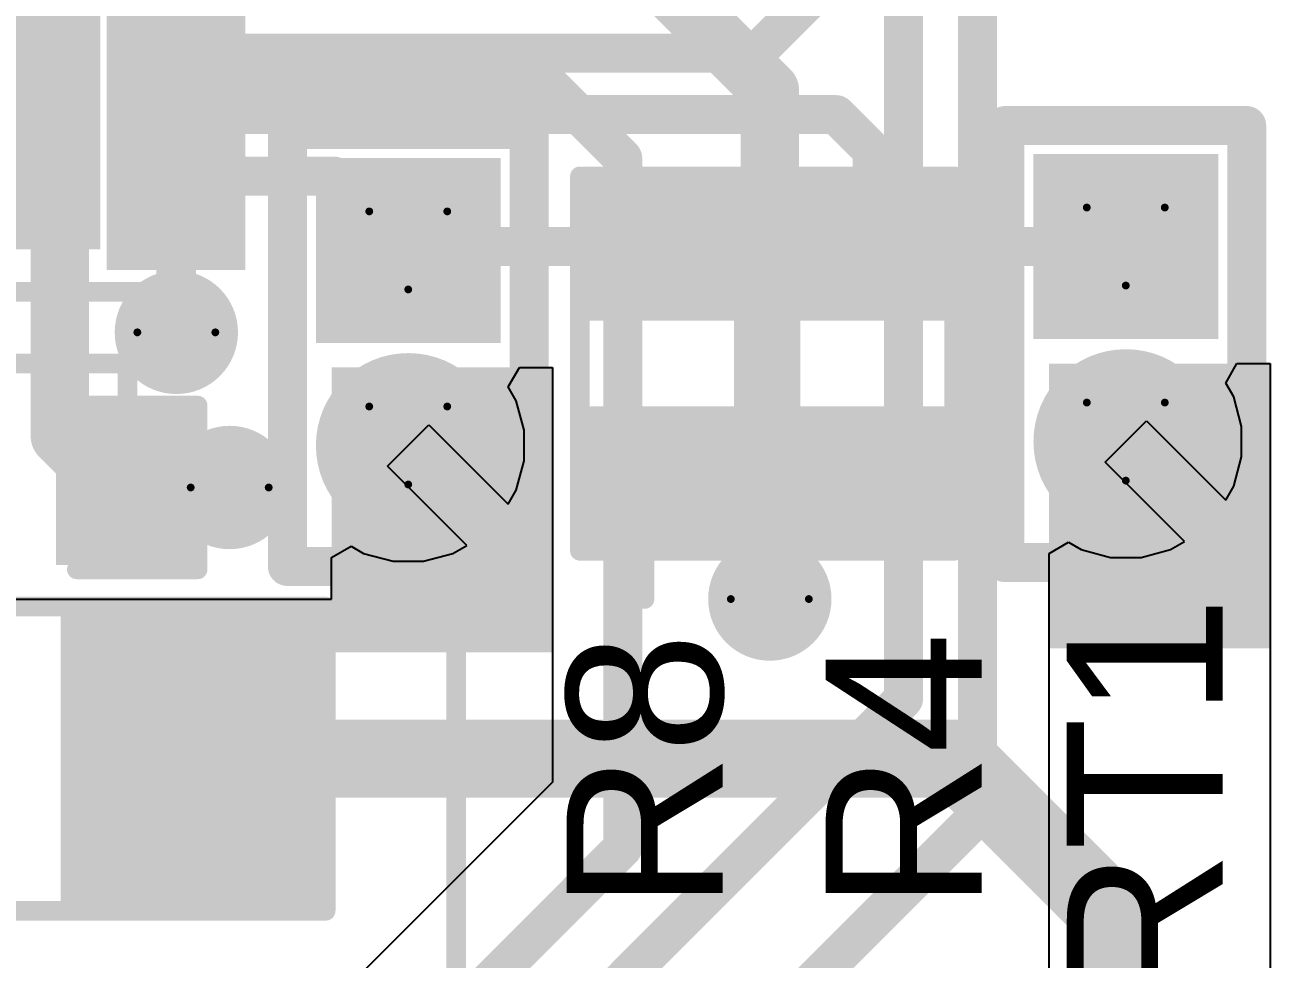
# Model space of a CAD drawing. Header units: millimetres. Extents: x -115 to 124, y -6 to 61.
# Drawn here: x -46.68 to -38.57, y 9.17 to 15.25 of the extents above; entities that cross this region are included whole.
import ezdxf

# ---------------------------------------------------------------- set-up
doc = ezdxf.new("R2010")
doc.units = ezdxf.units.MM
for name, color, linetype in [('BottomLayer', 5, 'Continuous'), ('BottomSolder', 6, 'Continuous'), ('DrillDrawing', 1, 'Continuous'), ('MultiLayer', 9, 'Continuous'), ('PadHoleLayer', 156, 'Continuous'), ('TopLayer', 1, 'Continuous'), ('TopOverlay', 2, 'Continuous'), ('TopPaste', 8, 'Continuous'), ('TopSolder', 216, 'Continuous'), ('ViaHoleLayer', 16, 'Continuous')]:
    doc.layers.add(name, color=color, linetype=linetype)
doc.styles.add('Arial', font='', dxfattribs={"height": 0.2})
doc.styles.get('Arial').set_extended_font_data('Arial')

# ---------------------------------------------------------------- blocks, each defined once
blk = doc.blocks.new('T__________1')
at = {"layer": 'BottomLayer'}
blk.add_hatch(color=5, dxfattribs=at).paths.add_polyline_path([(-1.135, 0.5), (-0.135, 0.5), (-0.135, -0.5), (-1.135, -0.5)])
h = blk.add_hatch(color=5, dxfattribs=at)
edge = h.paths.add_edge_path()
edge.add_arc((0.635, 0), 0.5, 0, 360)
at = {"layer": 'BottomSolder'}
blk.add_hatch(color=6, dxfattribs=at).paths.add_polyline_path([(-1.2366, 0.6016), (-0.0334, 0.6016), (-0.0334, -0.6016), (-1.2366, -0.6016)])
h = blk.add_hatch(color=6, dxfattribs=at)
edge = h.paths.add_edge_path()
edge.add_arc((0.635, 0), 0.6016, 0, 360)
at = {"layer": 'MultiLayer'}
blk.add_hatch(color=9, dxfattribs=at).paths.add_polyline_path([(-1.135, 0.5), (-0.135, 0.5), (-0.135, -0.5), (-1.135, -0.5)])
h = blk.add_hatch(color=9, dxfattribs=at)
edge = h.paths.add_edge_path()
edge.add_arc((0.635, 0), 0.5, 0, 360)
at = {"layer": 'PadHoleLayer'}
h = blk.add_hatch(color=156, dxfattribs=at)
edge = h.paths.add_edge_path()
edge.add_arc((-0.635, 0), 0.3, 0, 360)
h = blk.add_hatch(color=156, dxfattribs=at)
edge = h.paths.add_edge_path()
edge.add_arc((0.635, 0), 0.3, 0, 360)
at = {"layer": 'TopLayer'}
blk.add_hatch(color=1, dxfattribs=at).paths.add_polyline_path([(-1.135, 0.5), (-0.135, 0.5), (-0.135, -0.5), (-1.135, -0.5)])
h = blk.add_hatch(color=1, dxfattribs=at)
edge = h.paths.add_edge_path()
edge.add_arc((0.635, 0), 0.5, 0, 360)
at = {"layer": 'TopSolder'}
blk.add_hatch(color=216, dxfattribs=at).paths.add_polyline_path([(-1.2366, 0.6016), (-0.0334, 0.6016), (-0.0334, -0.6016), (-1.2366, -0.6016)])
h = blk.add_hatch(color=216, dxfattribs=at)
edge = h.paths.add_edge_path()
edge.add_arc((0.635, 0), 0.6016, 0, 360)
at = {"layer": 'TopOverlay', "const_width": 0.254}
for points in [[(-1.4224, -0.7874), (-1.4224, 0.7874)], [(1.4224, 0.7874), (-1.4224, 0.7874)], [(1.4224, -0.7874), (1.4224, 0.7874)], [(1.4224, -0.7874), (-1.4224, -0.7874)]]:
    blk.add_lwpolyline(points, dxfattribs=at)
at = {"layer": 'TopOverlay', "const_width": 0.127}
for points in [[(-1.4859, 0.7874, 1), (-1.3589, 0.7874, 1)], [(-1.4859, 0.7874, 1), (-1.3589, 0.7874, 1)], [(1.3589, 0.7874, 1), (1.4859, 0.7874, 1)], [(1.3589, 0.7874, 1), (1.4859, 0.7874, 1)], [(-1.4859, -0.7874, 1), (-1.3589, -0.7874, 1)], [(-1.4859, -0.7874, 1), (-1.3589, -0.7874, 1)], [(1.3589, -0.7874, 1), (1.4859, -0.7874, 1)], [(1.3589, -0.7874, 1), (1.4859, -0.7874, 1)]]:
    blk.add_lwpolyline(points, format="xyb", close=True, dxfattribs=at)
blk = doc.blocks.new('T__________2')
at = {"layer": 'BottomLayer'}
blk.add_hatch(color=5, dxfattribs=at).paths.add_polyline_path([(-1.135, 0.5), (-0.135, 0.5), (-0.135, -0.5), (-1.135, -0.5)])
h = blk.add_hatch(color=5, dxfattribs=at)
edge = h.paths.add_edge_path()
edge.add_arc((0.635, 0), 0.5, 0, 360)
at = {"layer": 'BottomSolder'}
blk.add_hatch(color=6, dxfattribs=at).paths.add_polyline_path([(-1.2366, 0.6016), (-0.0334, 0.6016), (-0.0334, -0.6016), (-1.2366, -0.6016)])
h = blk.add_hatch(color=6, dxfattribs=at)
edge = h.paths.add_edge_path()
edge.add_arc((0.635, 0), 0.6016, 0, 360)
at = {"layer": 'MultiLayer'}
blk.add_hatch(color=9, dxfattribs=at).paths.add_polyline_path([(-1.135, 0.5), (-0.135, 0.5), (-0.135, -0.5), (-1.135, -0.5)])
h = blk.add_hatch(color=9, dxfattribs=at)
edge = h.paths.add_edge_path()
edge.add_arc((0.635, 0), 0.5, 0, 360)
at = {"layer": 'PadHoleLayer'}
h = blk.add_hatch(color=156, dxfattribs=at)
edge = h.paths.add_edge_path()
edge.add_arc((-0.635, 0), 0.3, 0, 360)
h = blk.add_hatch(color=156, dxfattribs=at)
edge = h.paths.add_edge_path()
edge.add_arc((0.635, 0), 0.3, 0, 360)
at = {"layer": 'TopLayer'}
blk.add_hatch(color=1, dxfattribs=at).paths.add_polyline_path([(-1.135, 0.5), (-0.135, 0.5), (-0.135, -0.5), (-1.135, -0.5)])
h = blk.add_hatch(color=1, dxfattribs=at)
edge = h.paths.add_edge_path()
edge.add_arc((0.635, 0), 0.5, 0, 360)
at = {"layer": 'TopSolder'}
blk.add_hatch(color=216, dxfattribs=at).paths.add_polyline_path([(-1.2366, 0.6016), (-0.0334, 0.6016), (-0.0334, -0.6016), (-1.2366, -0.6016)])
h = blk.add_hatch(color=216, dxfattribs=at)
edge = h.paths.add_edge_path()
edge.add_arc((0.635, 0), 0.6016, 0, 360)
at = {"layer": 'TopOverlay', "const_width": 0.254}
for points in [[(-1.4224, -0.7874), (-1.4224, 0.7874)], [(1.4224, 0.7874), (-1.4224, 0.7874)], [(1.4224, -0.7874), (1.4224, 0.7874)], [(1.4224, -0.7874), (-1.4224, -0.7874)]]:
    blk.add_lwpolyline(points, dxfattribs=at)
at = {"layer": 'TopOverlay', "const_width": 0.127}
for points in [[(-1.4859, 0.7874, 1), (-1.3589, 0.7874, 1)], [(-1.4859, 0.7874, 1), (-1.3589, 0.7874, 1)], [(1.3589, 0.7874, 1), (1.4859, 0.7874, 1)], [(1.3589, 0.7874, 1), (1.4859, 0.7874, 1)], [(-1.4859, -0.7874, 1), (-1.3589, -0.7874, 1)], [(-1.4859, -0.7874, 1), (-1.3589, -0.7874, 1)], [(1.3589, -0.7874, 1), (1.4859, -0.7874, 1)], [(1.3589, -0.7874, 1), (1.4859, -0.7874, 1)]]:
    blk.add_lwpolyline(points, format="xyb", close=True, dxfattribs=at)
blk = doc.blocks.new('TDFN_14_EP_3_3__3')
at = {"layer": 'TopLayer'}
for points in [[(-1.835, 1.31), (-1.135, 1.31), (-1.135, 1.09), (-1.835, 1.09)], [(1.135, 1.31), (1.835, 1.31), (1.835, 1.09), (1.135, 1.09)], [(-0.89, 1.175), (0.89, 1.175), (0.89, -1.175), (-0.89, -1.175)], [(-1.835, 0.91), (-1.135, 0.91), (-1.135, 0.69), (-1.835, 0.69)], [(1.135, 0.91), (1.835, 0.91), (1.835, 0.69), (1.135, 0.69)], [(-1.835, 0.51), (-1.135, 0.51), (-1.135, 0.29), (-1.835, 0.29)], [(1.135, 0.51), (1.835, 0.51), (1.835, 0.29), (1.135, 0.29)], [(-1.835, 0.11), (-1.135, 0.11), (-1.135, -0.11), (-1.835, -0.11)], [(1.135, 0.11), (1.835, 0.11), (1.835, -0.11), (1.135, -0.11)], [(-1.835, -0.29), (-1.135, -0.29), (-1.135, -0.51), (-1.835, -0.51)], [(1.135, -0.29), (1.835, -0.29), (1.835, -0.51), (1.135, -0.51)], [(-1.835, -0.69), (-1.135, -0.69), (-1.135, -0.91), (-1.835, -0.91)], [(1.135, -0.69), (1.835, -0.69), (1.835, -0.91), (1.135, -0.91)], [(-1.835, -1.09), (-1.135, -1.09), (-1.135, -1.31), (-1.835, -1.31)], [(1.135, -1.09), (1.835, -1.09), (1.835, -1.31), (1.135, -1.31)]]:
    blk.add_hatch(color=1, dxfattribs=at).paths.add_polyline_path(points)
at = {"layer": 'TopPaste'}
for points in [[(-1.835, 1.31), (-1.135, 1.31), (-1.135, 1.09), (-1.835, 1.09)], [(1.135, 1.31), (1.835, 1.31), (1.835, 1.09), (1.135, 1.09)], [(-1.835, 0.91), (-1.135, 0.91), (-1.135, 0.69), (-1.835, 0.69)], [(1.135, 0.91), (1.835, 0.91), (1.835, 0.69), (1.135, 0.69)], [(-1.835, 0.51), (-1.135, 0.51), (-1.135, 0.29), (-1.835, 0.29)], [(1.135, 0.51), (1.835, 0.51), (1.835, 0.29), (1.135, 0.29)], [(-1.835, 0.11), (-1.135, 0.11), (-1.135, -0.11), (-1.835, -0.11)], [(1.135, 0.11), (1.835, 0.11), (1.835, -0.11), (1.135, -0.11)], [(-1.835, -0.29), (-1.135, -0.29), (-1.135, -0.51), (-1.835, -0.51)], [(1.135, -0.29), (1.835, -0.29), (1.835, -0.51), (1.135, -0.51)], [(-1.835, -0.69), (-1.135, -0.69), (-1.135, -0.91), (-1.835, -0.91)], [(1.135, -0.69), (1.835, -0.69), (1.835, -0.91), (1.135, -0.91)], [(-1.835, -1.09), (-1.135, -1.09), (-1.135, -1.31), (-1.835, -1.31)], [(1.135, -1.09), (1.835, -1.09), (1.835, -1.31), (1.135, -1.31)]]:
    blk.add_hatch(color=8, dxfattribs=at).paths.add_polyline_path(points)
at = {"layer": 'TopSolder'}
for points in [[(-1.9366, 1.4116), (-1.0334, 1.4116), (-1.0334, 0.9884), (-1.9366, 0.9884)], [(1.0334, 1.4116), (1.9366, 1.4116), (1.9366, 0.9884), (1.0334, 0.9884)], [(-0.9916, 1.2766), (0.9916, 1.2766), (0.9916, -1.2766), (-0.9916, -1.2766)], [(-1.9366, 1.0116), (-1.0334, 1.0116), (-1.0334, 0.5884), (-1.9366, 0.5884)], [(1.0334, 1.0116), (1.9366, 1.0116), (1.9366, 0.5884), (1.0334, 0.5884)], [(-1.9366, 0.6116), (-1.0334, 0.6116), (-1.0334, 0.1884), (-1.9366, 0.1884)], [(1.0334, 0.6116), (1.9366, 0.6116), (1.9366, 0.1884), (1.0334, 0.1884)], [(-1.9366, 0.2116), (-1.0334, 0.2116), (-1.0334, -0.2116), (-1.9366, -0.2116)], [(1.0334, 0.2116), (1.9366, 0.2116), (1.9366, -0.2116), (1.0334, -0.2116)], [(-1.9366, -0.1884), (-1.0334, -0.1884), (-1.0334, -0.6116), (-1.9366, -0.6116)], [(1.0334, -0.1884), (1.9366, -0.1884), (1.9366, -0.6116), (1.0334, -0.6116)], [(-1.9366, -0.5884), (-1.0334, -0.5884), (-1.0334, -1.0116), (-1.9366, -1.0116)], [(1.0334, -0.5884), (1.9366, -0.5884), (1.9366, -1.0116), (1.0334, -1.0116)], [(-1.9366, -0.9884), (-1.0334, -0.9884), (-1.0334, -1.4116), (-1.9366, -1.4116)], [(1.0334, -0.9884), (1.9366, -0.9884), (1.9366, -1.4116), (1.0334, -1.4116)]]:
    blk.add_hatch(color=216, dxfattribs=at).paths.add_polyline_path(points)
at = {"layer": 'TopOverlay', "const_width": 0.127}
for points in [[(-1.55, 1.5538), (1.55, 1.5538)], [(-1.55, 1.423), (-1.55, 1.543)], [(1.55, 1.423), (1.55, 1.543)], [(-2.1082, 1.0922), (-2.1082, 1.3462)], [(-2.1082, 1.3462), (-1.9812, 1.2192)], [(-2.1082, 1.0922), (-1.9812, 1.2192)], [(-1.55, -1.543), (-1.55, -1.423)], [(1.55, -1.543), (1.55, -1.423)], [(-1.55, -1.5538), (1.55, -1.5538)]]:
    blk.add_lwpolyline(points, dxfattribs=at)
at = {"layer": 'TopOverlay', "const_width": 0.0635}
for points in [[(-1.5817, 1.5538, 1), (-1.5182, 1.5538, 1)], [(-1.5817, 1.543, 1), (-1.5182, 1.543, 1)], [(1.5182, 1.5538, 1), (1.5817, 1.5538, 1)], [(1.5182, 1.543, 1), (1.5817, 1.543, 1)], [(-1.5817, 1.423, 1), (-1.5182, 1.423, 1)], [(1.5182, 1.423, 1), (1.5817, 1.423, 1)], [(-2.1399, 1.3462, 1), (-2.0764, 1.3462, 1)], [(-2.1399, 1.3462, 1), (-2.0764, 1.3462, 1)], [(-2.013, 1.2192, 1), (-1.9494, 1.2192, 1)], [(-2.013, 1.2192, 1), (-1.9494, 1.2192, 1)], [(-2.1399, 1.0922, 1), (-2.0764, 1.0922, 1)], [(-2.1399, 1.0922, 1), (-2.0764, 1.0922, 1)], [(-1.5817, -1.423, 1), (-1.5182, -1.423, 1)], [(1.5182, -1.423, 1), (1.5817, -1.423, 1)], [(-1.5817, -1.543, 1), (-1.5182, -1.543, 1)], [(-1.5817, -1.5538, 1), (-1.5182, -1.5538, 1)], [(1.5182, -1.543, 1), (1.5817, -1.543, 1)], [(1.5182, -1.5538, 1), (1.5817, -1.5538, 1)]]:
    blk.add_lwpolyline(points, format="xyb", close=True, dxfattribs=at)
blk = doc.blocks.new('R___0603_5')
at = {"layer": 'TopLayer'}
for points in [[(-0.381, 0.4445), (-0.381, -0.4445), (-1.143, -0.4445), (-1.143, 0.4445)], [(1.143, 0.4445), (1.143, -0.4445), (0.381, -0.4445), (0.381, 0.4445)]]:
    blk.add_hatch(color=1, dxfattribs=at).paths.add_polyline_path(points)
at = {"layer": 'TopPaste'}
for points in [[(-0.381, 0.4445), (-0.381, -0.4445), (-1.143, -0.4445), (-1.143, 0.4445)], [(1.143, 0.4445), (1.143, -0.4445), (0.381, -0.4445), (0.381, 0.4445)]]:
    blk.add_hatch(color=8, dxfattribs=at).paths.add_polyline_path(points)
at = {"layer": 'TopSolder'}
for points in [[(-0.2794, 0.5461), (-0.2794, -0.5461), (-1.2446, -0.5461), (-1.2446, 0.5461)], [(1.2446, 0.5461), (1.2446, -0.5461), (0.2794, -0.5461), (0.2794, 0.5461)]]:
    blk.add_hatch(color=216, dxfattribs=at).paths.add_polyline_path(points)
at = {"layer": 'TopOverlay', "const_width": 0.127}
for points in [[(-1.2192, 0.5334), (1.2192, 0.5334)], [(-1.2192, 0.5334), (-1.2192, -0.5334)], [(1.2192, 0.5334), (1.2192, -0.5334)], [(-1.2192, -0.5334), (1.2192, -0.5334)]]:
    blk.add_lwpolyline(points, dxfattribs=at)
at = {"layer": 'TopOverlay', "const_width": 0.0635}
for points in [[(-1.25095, 0.5334, 1), (-1.18745, 0.5334, 1)], [(-1.25095, 0.5334, 1), (-1.18745, 0.5334, 1)], [(1.18745, 0.5334, 1), (1.25095, 0.5334, 1)], [(1.18745, 0.5334, 1), (1.25095, 0.5334, 1)], [(-1.25095, -0.5334, 1), (-1.18745, -0.5334, 1)], [(-1.25095, -0.5334, 1), (-1.18745, -0.5334, 1)], [(1.18745, -0.5334, 1), (1.25095, -0.5334, 1)], [(1.18745, -0.5334, 1), (1.25095, -0.5334, 1)]]:
    blk.add_lwpolyline(points, format="xyb", close=True, dxfattribs=at)
blk = doc.blocks.new('R___1206_6')
at = {"layer": 'TopLayer'}
for points in [[(-2.032, 0.889), (-0.508, 0.889), (-0.508, -0.889), (-2.032, -0.889)], [(0.508, 0.889), (2.032, 0.889), (2.032, -0.889), (0.508, -0.889)]]:
    blk.add_hatch(color=1, dxfattribs=at).paths.add_polyline_path(points)
at = {"layer": 'TopPaste'}
for points in [[(-2.032, 0.889), (-0.508, 0.889), (-0.508, -0.889), (-2.032, -0.889)], [(0.508, 0.889), (2.032, 0.889), (2.032, -0.889), (0.508, -0.889)]]:
    blk.add_hatch(color=8, dxfattribs=at).paths.add_polyline_path(points)
at = {"layer": 'TopSolder'}
for points in [[(-2.1336, 0.9906), (-0.4064, 0.9906), (-0.4064, -0.9906), (-2.1336, -0.9906)], [(0.4064, 0.9906), (2.1336, 0.9906), (2.1336, -0.9906), (0.4064, -0.9906)]]:
    blk.add_hatch(color=216, dxfattribs=at).paths.add_polyline_path(points)
at = {"layer": 'TopOverlay', "const_width": 0.127}
for points in [[(-2.1336, 0.9906), (-2.1336, -0.9906)], [(2.1336, 0.9906), (-2.1336, 0.9906)], [(2.1336, 0.9906), (2.1336, -0.9906)], [(2.1336, -0.9906), (-2.1336, -0.9906)]]:
    blk.add_lwpolyline(points, dxfattribs=at)
at = {"layer": 'TopOverlay', "const_width": 0.0635}
for points in [[(-2.16535, 0.9906, 1), (-2.10185, 0.9906, 1)], [(-2.16535, 0.9906, 1), (-2.10185, 0.9906, 1)], [(2.10185, 0.9906, 1), (2.16535, 0.9906, 1)], [(2.10185, 0.9906, 1), (2.16535, 0.9906, 1)], [(-2.16535, -0.9906, 1), (-2.10185, -0.9906, 1)], [(-2.16535, -0.9906, 1), (-2.10185, -0.9906, 1)], [(2.10185, -0.9906, 1), (2.16535, -0.9906, 1)], [(2.10185, -0.9906, 1), (2.16535, -0.9906, 1)]]:
    blk.add_lwpolyline(points, format="xyb", close=True, dxfattribs=at)
blk = doc.blocks.new('R___0603_8')
at = {"layer": 'TopLayer'}
for points in [[(-0.381, 0.4445), (-0.381, -0.4445), (-1.143, -0.4445), (-1.143, 0.4445)], [(1.143, 0.4445), (1.143, -0.4445), (0.381, -0.4445), (0.381, 0.4445)]]:
    blk.add_hatch(color=1, dxfattribs=at).paths.add_polyline_path(points)
at = {"layer": 'TopPaste'}
for points in [[(-0.381, 0.4445), (-0.381, -0.4445), (-1.143, -0.4445), (-1.143, 0.4445)], [(1.143, 0.4445), (1.143, -0.4445), (0.381, -0.4445), (0.381, 0.4445)]]:
    blk.add_hatch(color=8, dxfattribs=at).paths.add_polyline_path(points)
at = {"layer": 'TopSolder'}
for points in [[(-0.2794, 0.5461), (-0.2794, -0.5461), (-1.2446, -0.5461), (-1.2446, 0.5461)], [(1.2446, 0.5461), (1.2446, -0.5461), (0.2794, -0.5461), (0.2794, 0.5461)]]:
    blk.add_hatch(color=216, dxfattribs=at).paths.add_polyline_path(points)
at = {"layer": 'TopOverlay', "const_width": 0.127}
for points in [[(-1.2192, 0.5334), (1.2192, 0.5334)], [(-1.2192, 0.5334), (-1.2192, -0.5334)], [(1.2192, 0.5334), (1.2192, -0.5334)], [(-1.2192, -0.5334), (1.2192, -0.5334)]]:
    blk.add_lwpolyline(points, dxfattribs=at)
at = {"layer": 'TopOverlay', "const_width": 0.0635}
for points in [[(-1.25095, 0.5334, 1), (-1.18745, 0.5334, 1)], [(-1.25095, 0.5334, 1), (-1.18745, 0.5334, 1)], [(1.18745, 0.5334, 1), (1.25095, 0.5334, 1)], [(1.18745, 0.5334, 1), (1.25095, 0.5334, 1)], [(-1.25095, -0.5334, 1), (-1.18745, -0.5334, 1)], [(-1.25095, -0.5334, 1), (-1.18745, -0.5334, 1)], [(1.18745, -0.5334, 1), (1.25095, -0.5334, 1)], [(1.18745, -0.5334, 1), (1.25095, -0.5334, 1)]]:
    blk.add_lwpolyline(points, format="xyb", close=True, dxfattribs=at)
blk = doc.blocks.new('C___0603_16')
at = {"layer": 'TopLayer'}
for points in [[(-0.381, 0.4445), (-0.381, -0.4445), (-1.143, -0.4445), (-1.143, 0.4445)], [(1.143, 0.4445), (1.143, -0.4445), (0.381, -0.4445), (0.381, 0.4445)]]:
    blk.add_hatch(color=1, dxfattribs=at).paths.add_polyline_path(points)
at = {"layer": 'TopPaste'}
for points in [[(-0.381, 0.4445), (-0.381, -0.4445), (-1.143, -0.4445), (-1.143, 0.4445)], [(1.143, 0.4445), (1.143, -0.4445), (0.381, -0.4445), (0.381, 0.4445)]]:
    blk.add_hatch(color=8, dxfattribs=at).paths.add_polyline_path(points)
at = {"layer": 'TopSolder'}
for points in [[(-0.321, 0.5045), (-0.321, -0.5045), (-1.203, -0.5045), (-1.203, 0.5045)], [(1.203, 0.5045), (1.203, -0.5045), (0.321, -0.5045), (0.321, 0.5045)]]:
    blk.add_hatch(color=216, dxfattribs=at).paths.add_polyline_path(points)
at = {"layer": 'TopOverlay', "const_width": 0.127}
for points in [[(-1.2446, 0.5334), (-0.4572, 0.5334)], [(-1.2446, -0.5334), (-1.2446, 0.5334)], [(0.4572, 0.5334), (1.2446, 0.5334)], [(1.2446, -0.5334), (1.2446, 0.5334)], [(-1.2446, -0.5334), (-0.4572, -0.5334)], [(0.4572, -0.5334), (1.2446, -0.5334)]]:
    blk.add_lwpolyline(points, dxfattribs=at)
at = {"layer": 'TopOverlay', "const_width": 0.0635}
for points in [[(-1.2764, 0.5334, 1), (-1.2128, 0.5334, 1)], [(-1.2764, 0.5334, 1), (-1.2128, 0.5334, 1)], [(-0.4889, 0.5334, 1), (-0.4254, 0.5334, 1)], [(0.4254, 0.5334, 1), (0.4889, 0.5334, 1)], [(1.2128, 0.5334, 1), (1.2764, 0.5334, 1)], [(1.2128, 0.5334, 1), (1.2764, 0.5334, 1)], [(-1.2764, -0.5334, 1), (-1.2128, -0.5334, 1)], [(-1.2764, -0.5334, 1), (-1.2128, -0.5334, 1)], [(-0.4889, -0.5334, 1), (-0.4254, -0.5334, 1)], [(0.4254, -0.5334, 1), (0.4889, -0.5334, 1)], [(1.2128, -0.5334, 1), (1.2764, -0.5334, 1)], [(1.2128, -0.5334, 1), (1.2764, -0.5334, 1)]]:
    blk.add_lwpolyline(points, format="xyb", close=True, dxfattribs=at)

msp = doc.modelspace()

# ---------------------------------------------------------------- hatches: boundary and pattern name
at = {"layer": 'BottomLayer'}
h = msp.add_hatch(color=5, dxfattribs=at)
edge = h.paths.add_edge_path()
edge.add_arc((-45.6955, 13.2507), 0.3, 0, 360)
for points in [[(-44.6849, 11.1679), (-43.2451, 11.1679), (-43.2451, 13.0221), (-44.6849, 13.0221)], [(-40.0113, 11.1933), (-38.5715, 11.1933), (-38.5715, 13.0475), (-40.0113, 13.0475)]]:
    msp.add_hatch(color=5, dxfattribs=at).paths.add_polyline_path(points)
h = msp.add_hatch(color=5, dxfattribs=at)
edge = h.paths.add_edge_path()
edge.add_arc((-45.3481, 12.2408), 0.3, 0, 360)
h = msp.add_hatch(color=5, dxfattribs=at)
edge = h.paths.add_edge_path()
edge.add_arc((-41.8299, 11.5146), 0.3, 0, 360)
at = {"layer": 'BottomSolder'}
h = msp.add_hatch(color=6, dxfattribs=at)
edge = h.paths.add_edge_path()
edge.add_arc((-45.6955, 13.2507), 0.4016, 0, 360)
h = msp.add_hatch(color=6, dxfattribs=at)
edge = h.paths.add_edge_path()
edge.add_arc((-45.3481, 12.2408), 0.4016, 0, 360)
h = msp.add_hatch(color=6, dxfattribs=at)
edge = h.paths.add_edge_path()
edge.add_arc((-41.8299, 11.5146), 0.4016, 0, 360)
at = {"layer": 'TopLayer'}
for points in [[(-46.0481, 13.6928), (-45.3481, 13.6928), (-45.3481, 13.9558), (-46.0481, 13.9558)], [(-42.9784, 11.9045), (-40.7178, 11.9045), (-40.7178, 12.6665), (-42.9784, 12.6665)]]:
    msp.add_hatch(color=1, dxfattribs=at).paths.add_polyline_path(points)
h = msp.add_hatch(color=1, dxfattribs=at)
edge = h.paths.add_edge_path()
edge.add_arc((-45.6955, 13.2507), 0.3, 0, 360)
h = msp.add_hatch(color=1, dxfattribs=at)
edge = h.paths.add_edge_path()
edge.add_arc((-45.3481, 12.2408), 0.3, 0, 360)
h = msp.add_hatch(color=1, dxfattribs=at)
edge = h.paths.add_edge_path()
edge.add_arc((-41.8299, 11.5146), 0.3, 0, 360)
at = {"layer": 'TopSolder'}
h = msp.add_hatch(color=216, dxfattribs=at)
edge = h.paths.add_edge_path()
edge.add_arc((-45.6955, 13.2507), 0.4016, 0, 360)
h = msp.add_hatch(color=216, dxfattribs=at)
edge = h.paths.add_edge_path()
edge.add_arc((-45.3481, 12.2408), 0.4016, 0, 360)
h = msp.add_hatch(color=216, dxfattribs=at)
edge = h.paths.add_edge_path()
edge.add_arc((-41.8299, 11.5146), 0.4016, 0, 360)
at = {"layer": 'ViaHoleLayer'}
h = msp.add_hatch(color=16, dxfattribs=at)
edge = h.paths.add_edge_path()
edge.add_arc((-45.6955, 13.2507), 0.15, 0, 360)
h = msp.add_hatch(color=16, dxfattribs=at)
edge = h.paths.add_edge_path()
edge.add_arc((-45.3481, 12.2408), 0.15, 0, 360)
h = msp.add_hatch(color=16, dxfattribs=at)
edge = h.paths.add_edge_path()
edge.add_arc((-41.8299, 11.5146), 0.15, 0, 360)

# ---------------------------------------------------------------- linework, layer by layer
at = {"layer": 'BottomLayer'}
for p, q in [((-43.5342, 12.8951), (-43.4609, 13.0221)), ((-43.4609, 13.0221), (-43.2451, 13.0221)), ((-43.2451, 13.0221), (-43.2451, 10.3234)), ((-38.8606, 12.9205), (-38.7873, 13.0475)), ((-38.7873, 13.0475), (-38.5715, 13.0475)), ((-38.5715, 13.0475), (-38.5715, -0.2367)), ((-38.8087, 12.8305), (-38.8606, 12.9205)), ((-43.4823, 12.8051), (-43.5342, 12.8951)), ((-38.7573, 12.6388), (-38.8087, 12.8305)), ((-43.4309, 12.6134), (-43.4823, 12.8051)), ((-39.646, 12.4048), (-39.3766, 12.6742)), ((-39.3766, 12.6742), (-38.8607, 12.1583)), ((-44.3196, 12.3794), (-44.0502, 12.6488)), ((-44.0502, 12.6488), (-43.5343, 12.1329)), ((-43.4309, 12.4148), (-43.4309, 12.6134)), ((-38.7573, 12.4402), (-38.7573, 12.6388)), ((-43.4823, 12.2231), (-43.4309, 12.4148)), ((-38.8087, 12.2485), (-38.7573, 12.4402)), ((-43.8037, 11.8635), (-44.3196, 12.3794)), ((-39.1301, 11.8889), (-39.646, 12.4048)), ((-38.8607, 12.1583), (-38.8087, 12.2485)), ((-43.5343, 12.1329), (-43.4823, 12.2231)), ((-44.6849, 11.7855), (-44.5579, 11.8588)), ((-44.5579, 11.8588), (-44.4759, 11.8115)), ((-43.8939, 11.8115), (-43.8037, 11.8635)), ((-40.0113, 11.8109), (-39.8843, 11.8842)), ((-39.8843, 11.8842), (-39.8023, 11.8369)), ((-39.2203, 11.8369), (-39.1301, 11.8889)), ((-44.6849, 11.5146), (-44.6849, 11.7855)), ((-44.4759, 11.8115), (-44.2842, 11.7601)), ((-44.0856, 11.7601), (-43.8939, 11.8115)), ((-40.0113, 5.2497), (-40.0113, 11.8109)), ((-39.8023, 11.8369), (-39.6106, 11.7855)), ((-39.6106, 11.7855), (-39.412, 11.7855)), ((-39.412, 11.7855), (-39.2203, 11.8369)), ((-44.2842, 11.7601), (-44.0856, 11.7601)), ((-58.7645, 11.5146), (-44.6849, 11.5146)), ((-43.2451, 10.3234), (-44.5385, 9.03))]:
    msp.add_line(p, q, dxfattribs=at)
for points, const_width in [([(-46.454, 12.5757), (-46.454, 17.657)], 0.381), ([(-40.4765, 10.1011), (-40.4765, 17.32)], 0.254), ([(-43.9115, 16.9083), (-41.8299, 14.8266)], 0.381), ([(-40.9591, 10.8644), (-40.9591, 16.5585)], 0.254), ([(-45.6955, 14.449), (-45.2268, 14.9177)], 0.254), ([(-45.2268, 14.9177), (-43.3213, 14.9177)], 0.254), ([(-43.3213, 14.9177), (-42.7879, 14.3843)], 0.254), ([(-41.8299, 11.5146), (-41.8299, 14.8266)], 0.381), ([(-45.6955, 13.2507), (-45.6955, 14.449)], 0.254), ([(-42.7879, 9.8951), (-42.7879, 14.3843)], 0.254), ([(-46.454, 12.5757), (-46.1191, 12.2408)], 0.381), ([(-46.1191, 12.2408), (-45.3481, 12.2408)], 0.381), ([(-43.2967, 8.5268), (-40.9591, 10.8644)], 0.254), ([(-42.5593, 8.0183), (-40.4765, 10.1011)], 0.254), ([(-43.8515, 8.8315), (-42.7879, 9.8951)], 0.254)]:
    msp.add_lwpolyline(points, dxfattribs=dict(at, const_width=const_width))
for points, const_width in [([(-45.2903, 14.9177, 1), (-45.1633, 14.9177, 1)], 0.127), ([(-45.2903, 14.9177, 1), (-45.1633, 14.9177, 1)], 0.127), ([(-43.3848, 14.9177, 1), (-43.2578, 14.9177, 1)], 0.127), ([(-43.3848, 14.9177, 1), (-43.2578, 14.9177, 1)], 0.127), ([(-41.9251, 14.8266, 1), (-41.7346, 14.8266, 1)], 0.1905), ([(-41.9251, 14.8266, 1), (-41.7346, 14.8266, 1)], 0.1905), ([(-45.759, 14.449, 1), (-45.632, 14.449, 1)], 0.127), ([(-45.759, 14.449, 1), (-45.632, 14.449, 1)], 0.127), ([(-42.8514, 14.3843, 1), (-42.7244, 14.3843, 1)], 0.127), ([(-42.8514, 14.3843, 1), (-42.7244, 14.3843, 1)], 0.127), ([(-45.759, 13.2507, 1), (-45.632, 13.2507, 1)], 0.127), ([(-46.5492, 12.5757, 1), (-46.3587, 12.5757, 1)], 0.1905), ([(-46.5492, 12.5757, 1), (-46.3587, 12.5757, 1)], 0.1905), ([(-46.2144, 12.2408, 1), (-46.0239, 12.2408, 1)], 0.1905), ([(-46.2144, 12.2408, 1), (-46.0239, 12.2408, 1)], 0.1905), ([(-45.4433, 12.2408, 1), (-45.2528, 12.2408, 1)], 0.1905), ([(-41.9251, 11.5146, 1), (-41.7346, 11.5146, 1)], 0.1905), ([(-41.0226, 10.8644, 1), (-40.8956, 10.8644, 1)], 0.127), ([(-41.0226, 10.8644, 1), (-40.8956, 10.8644, 1)], 0.127), ([(-40.54, 10.1011, 1), (-40.413, 10.1011, 1)], 0.127), ([(-40.54, 10.1011, 1), (-40.413, 10.1011, 1)], 0.127), ([(-42.8514, 9.8951, 1), (-42.7244, 9.8951, 1)], 0.127), ([(-42.8514, 9.8951, 1), (-42.7244, 9.8951, 1)], 0.127)]:
    msp.add_lwpolyline(points, format="xyb", close=True, dxfattribs=dict(at, const_width=const_width))
at = {"layer": 'DrillDrawing', "const_width": 0.0508}
for points in [[(-44.4389, 14.0381), (-43.9309, 14.0381)], [(-44.4389, 14.0381), (-44.1849, 13.5301)], [(-44.1849, 13.5301), (-43.9309, 14.0381)], [(-39.7653, 14.0635), (-39.2573, 14.0635)], [(-39.7653, 14.0635), (-39.5113, 13.5555)], [(-39.5113, 13.5555), (-39.2573, 14.0635)], [(-39.7653, 12.7935), (-39.2573, 12.7935)], [(-39.7653, 12.7935), (-39.5113, 12.2855)], [(-39.5113, 12.2855), (-39.2573, 12.7935)], [(-44.4389, 12.7681), (-43.9309, 12.7681)], [(-44.4389, 12.7681), (-44.1849, 12.2601)], [(-44.1849, 12.2601), (-43.9309, 12.7681)]]:
    msp.add_lwpolyline(points, dxfattribs=at)
at = {"layer": 'DrillDrawing'}
for points, const_width in [([(-44.4516, 14.0381, 1), (-44.4262, 14.0381, 1)], 0.0254), ([(-44.4516, 14.0381, 1), (-44.4262, 14.0381, 1)], 0.0254), ([(-43.9436, 14.0381, 1), (-43.9182, 14.0381, 1)], 0.0254), ([(-43.9436, 14.0381, 1), (-43.9182, 14.0381, 1)], 0.0254), ([(-39.778, 14.0635, 1), (-39.7526, 14.0635, 1)], 0.0254), ([(-39.778, 14.0635, 1), (-39.7526, 14.0635, 1)], 0.0254), ([(-39.27, 14.0635, 1), (-39.2446, 14.0635, 1)], 0.0254), ([(-39.27, 14.0635, 1), (-39.2446, 14.0635, 1)], 0.0254), ([(-44.1976, 13.5301, 1), (-44.1722, 13.5301, 1)], 0.0254), ([(-44.1976, 13.5301, 1), (-44.1722, 13.5301, 1)], 0.0254), ([(-39.524, 13.5555, 1), (-39.4986, 13.5555, 1)], 0.0254), ([(-39.524, 13.5555, 1), (-39.4986, 13.5555, 1)], 0.0254), ([(-45.4415, 13.2507, 1), (-45.9495, 13.2507, 1)], 0.0508), ([(-45.9622, 13.2507, 1), (-45.9368, 13.2507, 1)], 0.0254), ([(-45.4542, 13.2507, 1), (-45.4288, 13.2507, 1)], 0.0254), ([(-39.778, 12.7935, 1), (-39.7526, 12.7935, 1)], 0.0254), ([(-39.778, 12.7935, 1), (-39.7526, 12.7935, 1)], 0.0254), ([(-39.27, 12.7935, 1), (-39.2446, 12.7935, 1)], 0.0254), ([(-39.27, 12.7935, 1), (-39.2446, 12.7935, 1)], 0.0254), ([(-44.4516, 12.7681, 1), (-44.4262, 12.7681, 1)], 0.0254), ([(-44.4516, 12.7681, 1), (-44.4262, 12.7681, 1)], 0.0254), ([(-43.9436, 12.7681, 1), (-43.9182, 12.7681, 1)], 0.0254), ([(-43.9436, 12.7681, 1), (-43.9182, 12.7681, 1)], 0.0254), ([(-45.0941, 12.2408, 1), (-45.6021, 12.2408, 1)], 0.0508), ([(-45.6148, 12.2408, 1), (-45.5894, 12.2408, 1)], 0.0254), ([(-45.1068, 12.2408, 1), (-45.0814, 12.2408, 1)], 0.0254), ([(-44.1976, 12.2601, 1), (-44.1722, 12.2601, 1)], 0.0254), ([(-44.1976, 12.2601, 1), (-44.1722, 12.2601, 1)], 0.0254), ([(-39.524, 12.2855, 1), (-39.4986, 12.2855, 1)], 0.0254), ([(-39.524, 12.2855, 1), (-39.4986, 12.2855, 1)], 0.0254), ([(-41.5759, 11.5146, 1), (-42.0839, 11.5146, 1)], 0.0508), ([(-42.0966, 11.5146, 1), (-42.0712, 11.5146, 1)], 0.0254), ([(-41.5886, 11.5146, 1), (-41.5632, 11.5146, 1)], 0.0254)]:
    msp.add_lwpolyline(points, format="xyb", close=True, dxfattribs=dict(at, const_width=const_width))
at = {"layer": 'TopLayer'}
for points, const_width in [([(-41.9209, 15.0681), (-41.1361, 15.8529)], 0.254), ([(-45.6981, 15.0681), (-41.9209, 15.0681)], 0.254), ([(-45.6981, 14.6681), (-41.3979, 14.6681)], 0.254), ([(-41.3979, 14.6681), (-41.1623, 14.4325)], 0.254), ([(-41.1623, 13.8095), (-41.1623, 14.4325)], 0.254), ([(-45.6981, 14.2681), (-44.6689, 14.2681)], 0.254), ([(-44.6689, 14.2681), (-44.1849, 13.7841)], 0.254), ([(-45.6981, 13.2533), (-45.6981, 13.8191)], 0.254), ([(-44.1849, 13.7841), (-44.1595, 13.8095)], 0.254), ([(-44.1595, 13.8095), (-42.6249, 13.8095)], 0.254), ([(-42.6503, 13.7841), (-42.6249, 13.8095)], 0.254), ([(-42.6249, 13.8095), (-42.5339, 13.8095)], 0.254), ([(-41.1623, 13.8095), (-39.5113, 13.8095)], 0.254), ([(-45.6981, 13.2533), (-45.6955, 13.2507)], 0.254), ([(-46.0391, 12.2408), (-45.3481, 12.2408)], 0.381), ([(-41.8299, 11.5146), (-41.8299, 12.2408)], 0.381), ([(-45.5859, 10.4753), (-40.6215, 10.4753)], 0.508), ([(-40.6215, 10.4753), (-39.5903, 9.4441)], 0.508), ([(-39.5903, 4.279), (-39.5903, 9.4441)], 0.508)]:
    msp.add_lwpolyline(points, dxfattribs=dict(at, const_width=const_width))
for points, const_width in [([(-45.7616, 15.0681, 1), (-45.6346, 15.0681, 1)], 0.127), ([(-41.9844, 15.0681, 1), (-41.8574, 15.0681, 1)], 0.127), ([(-41.9844, 15.0681, 1), (-41.8574, 15.0681, 1)], 0.127), ([(-45.7616, 14.6681, 1), (-45.6346, 14.6681, 1)], 0.127), ([(-41.4614, 14.6681, 1), (-41.3344, 14.6681, 1)], 0.127), ([(-41.4614, 14.6681, 1), (-41.3344, 14.6681, 1)], 0.127), ([(-41.2258, 14.4325, 1), (-41.0988, 14.4325, 1)], 0.127), ([(-41.2258, 14.4325, 1), (-41.0988, 14.4325, 1)], 0.127), ([(-45.7616, 14.2681, 1), (-45.6346, 14.2681, 1)], 0.127), ([(-44.7324, 14.2681, 1), (-44.6054, 14.2681, 1)], 0.127), ([(-44.7324, 14.2681, 1), (-44.6054, 14.2681, 1)], 0.127), ([(-45.7616, 13.8191, 1), (-45.6346, 13.8191, 1)], 0.127), ([(-44.2484, 13.7841, 1), (-44.1214, 13.7841, 1)], 0.127), ([(-44.2484, 13.7841, 1), (-44.1214, 13.7841, 1)], 0.127), ([(-44.223, 13.8095, 1), (-44.096, 13.8095, 1)], 0.127), ([(-44.223, 13.8095, 1), (-44.096, 13.8095, 1)], 0.127), ([(-42.7138, 13.7841, 1), (-42.5868, 13.7841, 1)], 0.127), ([(-42.6884, 13.8095, 1), (-42.5614, 13.8095, 1)], 0.127), ([(-42.6884, 13.8095, 1), (-42.5614, 13.8095, 1)], 0.127), ([(-42.6884, 13.8095, 1), (-42.5614, 13.8095, 1)], 0.127), ([(-42.5974, 13.8095, 1), (-42.4704, 13.8095, 1)], 0.127), ([(-41.2258, 13.8095, 1), (-41.0988, 13.8095, 1)], 0.127), ([(-41.2258, 13.8095, 1), (-41.0988, 13.8095, 1)], 0.127), ([(-39.5748, 13.8095, 1), (-39.4478, 13.8095, 1)], 0.127), ([(-45.7616, 13.2533, 1), (-45.6346, 13.2533, 1)], 0.127), ([(-45.7616, 13.2533, 1), (-45.6346, 13.2533, 1)], 0.127), ([(-45.759, 13.2507, 1), (-45.632, 13.2507, 1)], 0.127), ([(-46.1344, 12.2408, 1), (-45.9439, 12.2408, 1)], 0.1905), ([(-45.4433, 12.2408, 1), (-45.2528, 12.2408, 1)], 0.1905), ([(-41.9251, 12.2408, 1), (-41.7346, 12.2408, 1)], 0.1905), ([(-41.9251, 11.5146, 1), (-41.7346, 11.5146, 1)], 0.1905), ([(-45.7129, 10.4753, 1), (-45.4589, 10.4753, 1)], 0.254), ([(-40.7485, 10.4753, 1), (-40.4945, 10.4753, 1)], 0.254), ([(-40.7485, 10.4753, 1), (-40.4945, 10.4753, 1)], 0.254), ([(-39.7173, 9.4441, 1), (-39.4633, 9.4441, 1)], 0.254), ([(-39.7173, 9.4441, 1), (-39.4633, 9.4441, 1)], 0.254)]:
    msp.add_lwpolyline(points, format="xyb", close=True, dxfattribs=dict(at, const_width=const_width))
at = {"layer": 'TopOverlay', "const_width": 0.127}
for points in [[(-50.1676, 13.0475), (-46.0137, 13.0475)], [(-46.0137, 12.8377), (-46.0137, 13.0475)], [(-42.6459, 11.5146), (-42.6459, 11.8283)], [(-40.9622, 11.5146), (-40.9622, 11.8283)], [(-43.8727, 6.3559), (-43.8727, 11.7267)]]:
    msp.add_lwpolyline(points, dxfattribs=at)
at = {"layer": 'TopOverlay', "const_width": 0.0635}
for points in [[(-46.0455, 13.0475, 1), (-45.982, 13.0475, 1)], [(-46.0455, 13.0475, 1), (-45.982, 13.0475, 1)], [(-46.0455, 12.8377, 1), (-45.982, 12.8377, 1)], [(-42.6776, 11.8283, 1), (-42.6141, 11.8283, 1)], [(-40.9939, 11.8283, 1), (-40.9304, 11.8283, 1)], [(-43.9044, 11.7267, 1), (-43.8409, 11.7267, 1)], [(-42.6776, 11.5146, 1), (-42.6141, 11.5146, 1)], [(-40.9939, 11.5146, 1), (-40.9304, 11.5146, 1)]]:
    msp.add_lwpolyline(points, format="xyb", close=True, dxfattribs=at)

# ---------------------------------------------------------------- block references
for name, p in [('TDFN_14_EP_3_3__3', (-47.1831, 15.0681)), ('C___0603_16', (-46.8011, 12.2408))]:
    msp.add_blockref(name, p)
for name, p, rotation in [('T__________1', (-44.1849, 13.1491), 270), ('T__________2', (-39.5113, 13.1745), 270), ('R___0603_5', (-42.5339, 13.0475), 90), ('R___0603_8', (-41.1623, 13.0475), 90), ('R___1206_6', (-46.8559, 10.4753), 180)]:
    msp.add_blockref(name, p, dxfattribs=dict(rotation=rotation))

# ---------------------------------------------------------------- texts
at = {"layer": 'TopOverlay', "style": 'Arial'}
for s, p in [('RT1', (-38.8796, 8.8527)), ('R8', (-42.138, 9.484)), ('R4', (-40.4503, 9.484))]:
    msp.add_text(s, height=1.016, rotation=90, dxfattribs=at).set_placement(p)

doc.saveas('drawing.dxf')
